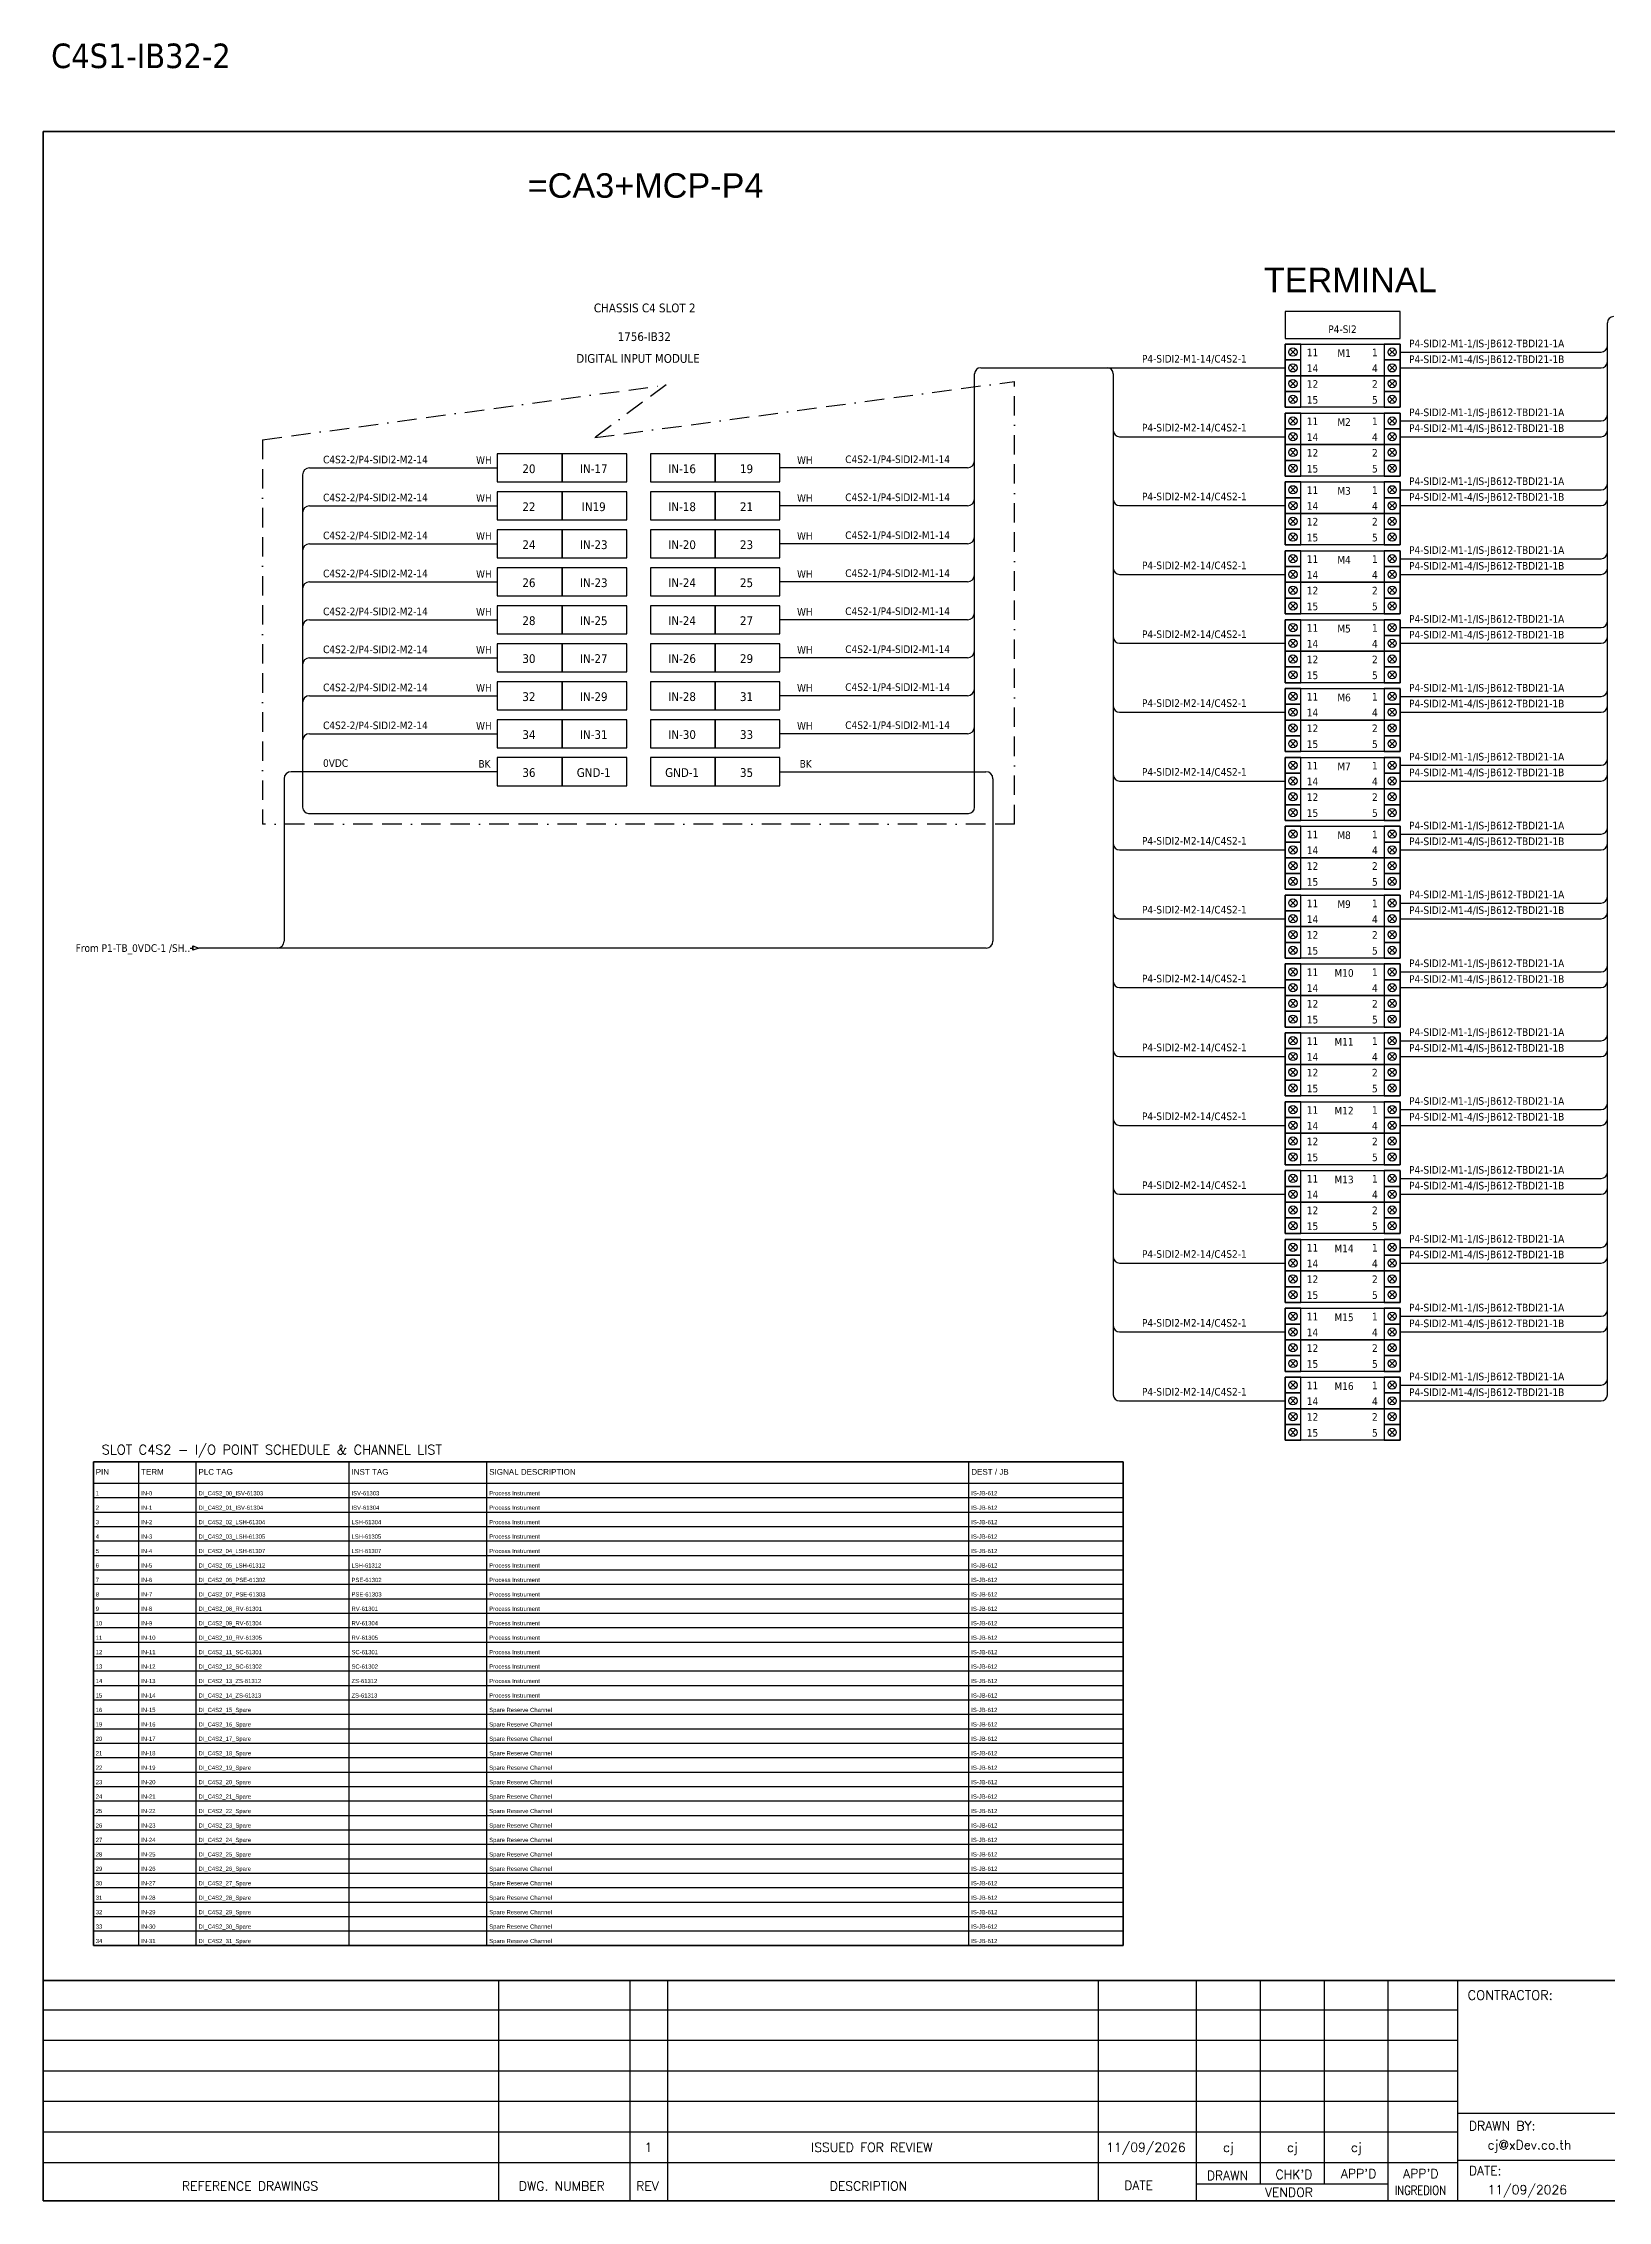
# Model space of a CAD drawing. Header units: millimetres. Extents: x 0 to 3893, y 0 to 2820.
# Drawn here: x 0 to 2045, y 0 to 2820 of the extents above; entities that cross this region are included whole.
import ezdxf
from ezdxf.enums import TextEntityAlignment as Align

# ---------------------------------------------------------------- set-up
doc = ezdxf.new("R2010")
doc.units = ezdxf.units.MM
doc.linetypes.add('BORDERX2', pattern=[88.9, 25.4, -12.7, 25.4, -12.7, 0, -12.7])
for name, color, linetype in [('GT_1', 9, 'Continuous'), ('HELPPOINT', 7, 'Continuous'), ('MEMBER', 7, 'Continuous'), ('VECTORS', 7, 'Continuous'), ('x01001-FrameArea', 2, 'BORDERX2')]:
    doc.layers.add(name, color=color, linetype=linetype)
for name, color, linetype, lineweight in [('IE-EQUIP', 253, 'Continuous', 25), ('IE-WIRE', 7, 'Continuous', 25), ('power', 7, 'Continuous', 25)]:
    doc.layers.add(name, color=color, linetype=linetype, lineweight=lineweight)
doc.styles.add('ROMANS', font='romans.shx', dxfattribs={"width": 0.85, "height": 25})
doc.styles.get("Standard").update_dxf_attribs({"font": 'arial.ttf'})
doc.styles.add('Tahoma', font='')
doc.styles.get('Tahoma').set_extended_font_data('Tahoma')

# ---------------------------------------------------------------- blocks, each defined once
blk = doc.blocks.new('IS_HiC2821-12')
at = {"color": 1, "ltscale": 25.4}
for p, q in [((14.1, -6.5), (6.5, -14.1)), ((6.5, -6.5), (14.1, -14.1)), ((14.1, -27.1), (6.5, -34.8)), ((6.5, -27.1), (14.1, -34.8)), ((136.2, -6.5), (143.9, -14.1)), ((143.9, -6.5), (136.2, -14.1)), ((136.2, -27.1), (143.9, -34.8)), ((143.9, -27.1), (136.2, -34.8)), ((14.1, -47.7), (6.5, -55.4)), ((6.5, -47.7), (14.1, -55.4)), ((136.2, -47.7), (143.9, -55.4)), ((143.9, -47.7), (136.2, -55.4)), ((14.1, -68.3), (6.5, -76)), ((6.5, -68.3), (14.1, -76)), ((136.2, -68.3), (143.9, -76)), ((143.9, -68.3), (136.2, -76))]:
    blk.add_line(p, q, dxfattribs=at)
for points in [[(0, -20.6), (20.6, -20.6), (20.6, 0), (0, 0)], [(129.7, -20.6), (150.3, -20.6), (150.3, 0), (129.7, 0)], [(0, -41.2), (20.6, -41.2), (20.6, -20.6), (0, -20.6)], [(129.7, -41.2), (150.3, -41.2), (150.3, -20.6), (129.7, -20.6)], [(0, -61.8), (20.6, -61.8), (20.6, -41.2), (0, -41.2)], [(129.7, -61.8), (150.3, -61.8), (150.3, -41.2), (129.7, -41.2)], [(0, -82.4), (20.6, -82.4), (20.6, -61.8), (0, -61.8)], [(129.7, -82.4), (150.3, -82.4), (150.3, -61.8), (129.7, -61.8)]]:
    blk.add_lwpolyline(points, close=True, dxfattribs=at)
for points in [[(0, 0), (150.3, 0), (150.3, -41.2), (0, -41.2)], [(0, -41.2), (150.3, -41.2), (150.3, -82.4), (0, -82.4)]]:
    blk.add_lwpolyline(points, close=True)
for centre in [(10.3, -10.3), (10.3, -30.9), (140, -10.3), (140, -30.9), (10.3, -51.5), (140, -51.5), (10.3, -72.1), (140, -72.1)]:
    blk.add_circle(centre, 5.42, dxfattribs=at)
at = {"layer": 'power', "color": 7, "style": 'Tahoma'}
for s, p in [('11', (35.9, -10.8)), ('14', (35.9, -31.4)), ('4', (117.4, -31.4)), ('1', (117.4, -10.8)), ('12', (35.9, -52)), ('2', (117.4, -52)), ('15', (35.9, -72.7)), ('5', (117.4, -72.7))]:
    blk.add_text(s, height=9.97, dxfattribs=at).set_placement(p, align=Align.MIDDLE_CENTER)
blk = doc.blocks.new('xTerminal_fr_to0')
at = {"layer": 'VECTORS', "color": 1, "true_color": 0xff0000}
for p, q in [((-11.3, 0), (-7.8, 0)), ((-7.8, 2.8), (0, 0)), ((-7.8, -2.8), (-7.8, 2.8)), ((-7.8, 2.8), (0, 0)), ((-7.8, 2.8), (-7.8, -2.8)), ((0, 0), (-7.8, -2.8)), ((0, 0), (-7.8, -2.8))]:
    blk.add_line(p, q, dxfattribs=at)

msp = doc.modelspace()

# ---------------------------------------------------------------- linework, layer by layer
at = {"color": 7}
for p, q in [((125, 333.8), (125, 965.9)), ((200, 333.8), (200, 965.9)), ((400, 333.8), (400, 965.9)), ((580, 333.8), (580, 965.9)), ((1210, 333.8), (1210, 965.9)), ((65.7, 937.9), (1411.5, 937.9))]:
    msp.add_line(p, q, dxfattribs=at)
at = {"color": 8}
for p, q in [((65.7, 919), (1411.5, 919)), ((65.7, 900.1), (1411.5, 900.1)), ((65.7, 881.2), (1411.5, 881.2)), ((65.7, 862.4), (1411.5, 862.4)), ((65.7, 843.5), (1411.5, 843.5)), ((65.7, 824.6), (1411.5, 824.6)), ((65.7, 805.7), (1411.5, 805.7)), ((65.7, 786.8), (1411.5, 786.8)), ((65.7, 768), (1411.5, 768)), ((65.7, 749.1), (1411.5, 749.1)), ((65.7, 730.2), (1411.5, 730.2)), ((65.7, 711.3), (1411.5, 711.3)), ((65.7, 692.5), (1411.5, 692.5)), ((65.7, 673.6), (1411.5, 673.6)), ((65.7, 654.7), (1411.5, 654.7)), ((65.7, 635.8), (1411.5, 635.8)), ((65.7, 616.9), (1411.5, 616.9)), ((65.7, 598.1), (1411.5, 598.1)), ((65.7, 579.2), (1411.5, 579.2)), ((65.7, 560.3), (1411.5, 560.3)), ((65.7, 541.4), (1411.5, 541.4)), ((65.7, 522.6), (1411.5, 522.6)), ((65.7, 503.7), (1411.5, 503.7)), ((65.7, 484.8), (1411.5, 484.8)), ((65.7, 465.9), (1411.5, 465.9)), ((65.7, 447), (1411.5, 447)), ((65.7, 428.2), (1411.5, 428.2)), ((65.7, 409.3), (1411.5, 409.3)), ((65.7, 390.4), (1411.5, 390.4)), ((65.7, 371.5), (1411.5, 371.5)), ((65.7, 352.7), (1411.5, 352.7))]:
    msp.add_line(p, q, dxfattribs=at)
at = {"color": 4, "ltscale": 25.4}
msp.add_lwpolyline([(1623.1, 2434), (1773.4, 2434), (1773.4, 2469.2), (1623.1, 2469.2)], close=True, dxfattribs=at)
msp.add_lwpolyline([(65.6, 965.8), (1411.5, 965.8), (1411.5, 333.7), (65.6, 333.7)], close=True)
at = {"color": 7}
msp.add_lwpolyline([(65.7, 333.8), (1411.5, 333.8), (1411.5, 965.9), (65.7, 965.9), (65.7, 333.8)], dxfattribs=at)
at = {"layer": 'GT_1', "color": 4}
for p, q in [((595.4, 0), (595.4, 288.1)), ((767.3, 0), (767.3, 288.1)), ((816.4, 0), (816.4, 288.1)), ((1379.1, 0), (1379.1, 288.1)), ((1507.4, 0), (1507.4, 288.1)), ((1591, 21.8), (1591, 288.1)), ((1674.5, 21.8), (1674.5, 288.2)), ((1757.8, 0), (1757.8, 288.1)), ((1848.8, 0), (1848.8, 288.1)), ((1848.8, 249.3), (0, 249.3)), ((1848.8, 209.5), (0, 209.5)), ((1848.8, 169.6), (0, 169.6)), ((1848.8, 129.6), (0, 129.6)), ((2635.8, 114.3), (1848.8, 114.3)), ((1848.8, 89.7), (0, 89.7)), ((1848.7, 49.8), (0, 49.8)), ((2635.8, 52.8), (1848.8, 52.8)), ((1757.8, 21.8), (1507.4, 21.8))]:
    msp.add_line(p, q, dxfattribs=at)
at = {"layer": 'HELPPOINT', "color": 4, "lineweight": 35}
for p, q in [((0, 0), (0, 2704.2)), ((0, 2704.2), (3893.3, 2704.2)), ((0, 0), (0, 2704.2)), ((0, 2704.2), (3893.3, 2704.2)), ((3893.3, 0), (0, 0)), ((3893.3, 0), (0, 0))]:
    msp.add_line(p, q, dxfattribs=at)
at = {"layer": 'IE-EQUIP', "linetype": 'Continuous', "ltscale": 25.4}
for points in [[(593.4, 2246.4), (678.1, 2246.4), (678.1, 2283.1), (593.4, 2283.1)], [(678.1, 2246.4), (762.7, 2246.4), (762.7, 2283.1), (678.1, 2283.1)], [(793.6, 2246.4), (878.2, 2246.4), (878.2, 2283.1), (793.6, 2283.1)], [(878.2, 2246.4), (962.8, 2246.4), (962.8, 2283.1), (878.2, 2283.1)], [(593.4, 2196.8), (678.1, 2196.8), (678.1, 2233.5), (593.4, 2233.5)], [(678.1, 2196.8), (762.7, 2196.8), (762.7, 2233.5), (678.1, 2233.5)], [(793.6, 2196.8), (878.2, 2196.8), (878.2, 2233.5), (793.6, 2233.5)], [(878.2, 2196.8), (962.8, 2196.8), (962.8, 2233.5), (878.2, 2233.5)], [(593.4, 2147.2), (678.1, 2147.2), (678.1, 2183.9), (593.4, 2183.9)], [(678.1, 2147.2), (762.7, 2147.2), (762.7, 2183.9), (678.1, 2183.9)], [(793.6, 2147.2), (878.2, 2147.2), (878.2, 2183.9), (793.6, 2183.9)], [(878.2, 2147.2), (962.8, 2147.2), (962.8, 2183.9), (878.2, 2183.9)], [(593.4, 2097.5), (678.1, 2097.5), (678.1, 2134.2), (593.4, 2134.2)], [(678.1, 2097.5), (762.7, 2097.5), (762.7, 2134.2), (678.1, 2134.2)], [(793.6, 2097.5), (878.2, 2097.5), (878.2, 2134.2), (793.6, 2134.2)], [(878.2, 2097.5), (962.8, 2097.5), (962.8, 2134.2), (878.2, 2134.2)], [(593.4, 2047.9), (678.1, 2047.9), (678.1, 2084.6), (593.4, 2084.6)], [(678.1, 2047.9), (762.7, 2047.9), (762.7, 2084.6), (678.1, 2084.6)], [(793.6, 2047.9), (878.2, 2047.9), (878.2, 2084.6), (793.6, 2084.6)], [(878.2, 2047.9), (962.8, 2047.9), (962.8, 2084.6), (878.2, 2084.6)], [(593.4, 1998.3), (678.1, 1998.3), (678.1, 2035), (593.4, 2035)], [(678.1, 1998.3), (762.7, 1998.3), (762.7, 2035), (678.1, 2035)], [(793.6, 1998.3), (878.2, 1998.3), (878.2, 2035), (793.6, 2035)], [(878.2, 1998.3), (962.8, 1998.3), (962.8, 2035), (878.2, 2035)], [(593.4, 1948.6), (678.1, 1948.6), (678.1, 1985.3), (593.4, 1985.3)], [(678.1, 1948.6), (762.7, 1948.6), (762.7, 1985.3), (678.1, 1985.3)], [(793.6, 1948.6), (878.2, 1948.6), (878.2, 1985.3), (793.6, 1985.3)], [(878.2, 1948.6), (962.8, 1948.6), (962.8, 1985.3), (878.2, 1985.3)], [(593.4, 1899), (678.1, 1899), (678.1, 1935.7), (593.4, 1935.7)], [(678.1, 1899), (762.7, 1899), (762.7, 1935.7), (678.1, 1935.7)], [(793.6, 1899), (878.2, 1899), (878.2, 1935.7), (793.6, 1935.7)], [(878.2, 1899), (962.8, 1899), (962.8, 1935.7), (878.2, 1935.7)], [(593.4, 1849.4), (678.1, 1849.4), (678.1, 1886.1), (593.4, 1886.1)], [(678.1, 1849.4), (762.7, 1849.4), (762.7, 1886.1), (678.1, 1886.1)], [(793.6, 1849.4), (878.2, 1849.4), (878.2, 1886.1), (793.6, 1886.1)], [(878.2, 1849.4), (962.8, 1849.4), (962.8, 1886.1), (878.2, 1886.1)]]:
    msp.add_lwpolyline(points, close=True, dxfattribs=at)
at = {"layer": 'IE-WIRE', "color": 4, "ltscale": 25.4}
for p, q in [((2044.4, 1053.5), (2044.4, 2454.5)), ((1217.3, 1821.2), (1217.3, 2387.5)), ((1398.6, 2387.5), (1398.6, 1053.5)), ((348.1, 2264.8), (593.4, 2264.8)), ((1208.1, 2264.8), (962.8, 2264.8)), ((339, 2255.6), (339, 1821.2)), ((348.1, 2215.1), (593.4, 2215.1)), ((1208.1, 2215.1), (962.8, 2215.1)), ((348.1, 2165.5), (593.4, 2165.5)), ((1208.1, 2165.5), (962.8, 2165.5)), ((348.1, 2115.9), (593.4, 2115.9)), ((1208.1, 2115.9), (962.8, 2115.9)), ((348.1, 2066.2), (593.4, 2066.2)), ((1208.1, 2066.2), (962.8, 2066.2)), ((348.1, 2016.6), (593.4, 2016.6)), ((1208.1, 2016.6), (962.8, 2016.6)), ((348.1, 1967), (593.4, 1967)), ((1208.1, 1967), (962.8, 1967)), ((348.1, 1917.3), (593.4, 1917.3)), ((1208.1, 1917.3), (962.8, 1917.3))]:
    msp.add_line(p, q, dxfattribs=at)
at = {"layer": 'IE-WIRE', "color": 4}
for p, q in [((1773.4, 2416.1), (2036.4, 2416.1)), ((1225.3, 2395.5), (1623.1, 2395.5)), ((1773.4, 2395.5), (2036.4, 2395.5)), ((1773.4, 2326.1), (2036.4, 2326.1)), ((1406.6, 2305.5), (1623.1, 2305.5)), ((1773.4, 2305.5), (2036.4, 2305.5)), ((1773.4, 2236.1), (2036.4, 2236.1)), ((1406.6, 2215.5), (1623.1, 2215.5)), ((1773.4, 2215.5), (2036.4, 2215.5)), ((1773.4, 2146.1), (2036.4, 2146.1)), ((1406.6, 2125.5), (1623.1, 2125.5)), ((1773.4, 2125.5), (2036.4, 2125.5)), ((1406.6, 2035.5), (1623.1, 2035.5)), ((1773.4, 2056.1), (2036.4, 2056.1)), ((1773.4, 2035.5), (2036.4, 2035.5)), ((1773.4, 1966.1), (2036.4, 1966.1)), ((1406.6, 1945.5), (1623.1, 1945.5)), ((1773.4, 1945.5), (2036.4, 1945.5)), ((1773.4, 1876.1), (2036.4, 1876.1)), ((1406.6, 1855.5), (1623.1, 1855.5)), ((1773.4, 1855.5), (2036.4, 1855.5)), ((347, 1813.2), (1209.3, 1813.2)), ((1773.4, 1786.1), (2036.4, 1786.1)), ((1406.6, 1765.5), (1623.1, 1765.5)), ((1773.4, 1765.5), (2036.4, 1765.5)), ((1773.4, 1696.1), (2036.4, 1696.1)), ((1406.6, 1675.5), (1623.1, 1675.5)), ((1773.4, 1675.5), (2036.4, 1675.5)), ((1406.6, 1585.5), (1623.1, 1585.5)), ((1773.4, 1606.1), (2036.4, 1606.1)), ((1773.4, 1585.5), (2036.4, 1585.5)), ((1406.6, 1495.5), (1623.1, 1495.5)), ((1773.4, 1516.1), (2036.4, 1516.1)), ((1773.4, 1495.5), (2036.4, 1495.5)), ((1773.4, 1426.1), (2036.4, 1426.1)), ((1406.6, 1405.5), (1623.1, 1405.5)), ((1773.4, 1405.5), (2036.4, 1405.5)), ((1773.4, 1336.1), (2036.4, 1336.1)), ((1406.6, 1315.5), (1623.1, 1315.5)), ((1773.4, 1315.5), (2036.4, 1315.5)), ((1773.4, 1246.1), (2036.4, 1246.1)), ((1406.6, 1225.5), (1623.1, 1225.5)), ((1773.4, 1225.5), (2036.4, 1225.5)), ((1406.6, 1135.5), (1623.1, 1135.5)), ((1773.4, 1156.1), (2036.4, 1156.1)), ((1773.4, 1135.5), (2036.4, 1135.5)), ((1406.6, 1045.5), (1623.1, 1045.5)), ((1773.4, 1066.1), (2036.4, 1066.1)), ((1773.4, 1045.5), (2036.4, 1045.5))]:
    msp.add_line(p, q, dxfattribs=at)
at = {"layer": 'IE-WIRE', "color": 7, "ltscale": 25.4}
for p, q in [((593.4, 1867.7), (324, 1867.7)), ((962.8, 1867.7), (1232.2, 1867.7)), ((314.9, 1858.6), (314.9, 1726.2)), ((1241.4, 1858.6), (1241.4, 1712.2)), ((314.9, 1791.8), (314.9, 1646.1)), ((1241.4, 1712.2), (1241.4, 1646.1)), ((1232.4, 1637.2), (203.4, 1637.2))]:
    msp.add_line(p, q, dxfattribs=at)
at = {"layer": 'IE-WIRE', "color": 4}
for centre, start, end in [((2052.4, 2454.5), 90, 180), ((1225.3, 2387.5), 90, 180), ((1406.6, 2313.5), 180, 270), ((1406.6, 2223.5), 180, 270), ((1406.6, 2133.5), 180, 270), ((1406.6, 2043.5), 180, 270), ((1406.6, 1953.5), 180, 270), ((1406.6, 1863.5), 180, 270), ((347, 1821.2), 180, 270), ((1406.6, 1773.5), 180, 270), ((1406.6, 1683.5), 180, 270), ((1406.6, 1593.5), 180, 270), ((1406.6, 1503.5), 180, 270), ((1406.6, 1413.5), 180, 270), ((1406.6, 1323.5), 180, 270), ((1406.6, 1233.5), 180, 270), ((1406.6, 1143.5), 180, 270), ((1406.6, 1053.5), 180, 270)]:
    msp.add_arc(centre, 8, start, end, dxfattribs=at)
at = {"layer": 'IE-WIRE', "color": 4, "ltscale": 25.4}
for centre, radius, start, end in [((2036.4, 2424.1), 8, 270, 0), ((2036.4, 2403.5), 8, 270, 0), ((1390.6, 2387.5), 8, 0, 90), ((2036.4, 2334.1), 8, 270, 0), ((2036.4, 2313.5), 8, 270, 0), ((348.1, 2255.6), 9.17, 90, 180), ((1208.1, 2274), 9.17, 270, 0), ((2036.4, 2244.1), 8, 270, 0), ((348.1, 2206), 9.17, 90, 180), ((1208.1, 2224.3), 9.17, 270, 0), ((2036.4, 2223.5), 8, 270, 0), ((1208.1, 2174.7), 9.17, 270, 0), ((348.1, 2156.3), 9.17, 90, 180), ((2036.4, 2154.1), 8, 270, 0), ((348.1, 2106.7), 9.17, 90, 180), ((1208.1, 2125.1), 9.17, 270, 0), ((2036.4, 2133.5), 8, 270, 0), ((348.1, 2057.1), 9.17, 90, 180), ((1208.1, 2075.4), 9.17, 270, 0), ((2036.4, 2064.1), 8, 270, 0), ((2036.4, 2043.5), 8, 270, 0), ((348.1, 2007.4), 9.17, 90, 180), ((1208.1, 2025.8), 9.17, 270, 0), ((1208.1, 1976.2), 9.17, 270, 0), ((2036.4, 1974.1), 8, 270, 0), ((348.1, 1957.8), 9.17, 90, 180), ((2036.4, 1953.5), 8, 270, 0), ((1208.1, 1926.5), 9.17, 270, 0), ((348.1, 1908.2), 9.17, 90, 180), ((2036.4, 1884.1), 8, 270, 0), ((2036.4, 1863.5), 8, 270, 0), ((1209.3, 1821.2), 8, 270, 0), ((2036.4, 1794.1), 8, 270, 0), ((2036.4, 1773.5), 8, 270, 0), ((2036.4, 1704.1), 8, 270, 0), ((2036.4, 1683.5), 8, 270, 0), ((2036.4, 1614.1), 8, 270, 0), ((2036.4, 1593.5), 8, 270, 0), ((2036.4, 1524.1), 8, 270, 0), ((2036.4, 1503.5), 8, 270, 0), ((2036.4, 1434.1), 8, 270, 0), ((2036.4, 1413.5), 8, 270, 0), ((2036.4, 1344.1), 8, 270, 0), ((2036.4, 1323.5), 8, 270, 0), ((2036.4, 1254.1), 8, 270, 0), ((2036.4, 1233.5), 8, 270, 0), ((2036.4, 1164.1), 8, 270, 0), ((2036.4, 1143.5), 8, 270, 0), ((2036.4, 1074.1), 8, 270, 0), ((2036.4, 1053.5), 8, 270, 0)]:
    msp.add_arc(centre, radius, start, end, dxfattribs=at)
at = {"layer": 'IE-WIRE', "color": 7, "ltscale": 25.4}
for centre, radius, start, end in [((324, 1858.6), 9.14, 90, 180), ((1232.2, 1858.6), 9.14, 0, 90), ((305.9, 1646.1), 8.96, 270, 0), ((1232.4, 1646.1), 8.96, 270, 0), ((1232.4, 1646.1), 8.96, 270, 0)]:
    msp.add_arc(centre, radius, start, end, dxfattribs=at)
at = {"layer": 'MEMBER', "color": 4, "lineweight": 35}
msp.add_line((0, 288.1), (3893.3, 288.1), dxfattribs=at)
msp.add_line((0, 288.1), (3893.3, 288.1), dxfattribs=at)
at = {"layer": 'x01001-FrameArea'}
for p, q in [((286.6, 2301.4), (814.1, 2373.1)), ((721, 2304.3), (1269.6, 2377.8)), ((814.1, 2373.1), (721, 2304.3)), ((1269.6, 1799.2), (1269.6, 2377.8)), ((286.6, 2301.4), (286.6, 1799.2)), ((1269.6, 1799.2), (286.6, 1799.2))]:
    msp.add_line(p, q, dxfattribs=at)

# ---------------------------------------------------------------- block references
for name, p in [('IS_HiC2821-12', (1623.1, 2426.4)), ('IS_HiC2821-12', (1623.1, 2336.4)), ('IS_HiC2821-12', (1623.1, 2246.4)), ('IS_HiC2821-12', (1623.1, 2156.4)), ('IS_HiC2821-12', (1623.1, 2066.4)), ('IS_HiC2821-12', (1623.1, 1976.4)), ('IS_HiC2821-12', (1623.1, 1886.4)), ('IS_HiC2821-12', (1623.1, 1796.4)), ('IS_HiC2821-12', (1623.1, 1706.4)), ('xTerminal_fr_to0', (203.4, 1637.2)), ('IS_HiC2821-12', (1623.1, 1616.4)), ('IS_HiC2821-12', (1623.1, 1526.4)), ('IS_HiC2821-12', (1623.1, 1436.4)), ('IS_HiC2821-12', (1623.1, 1346.4)), ('IS_HiC2821-12', (1623.1, 1256.4)), ('IS_HiC2821-12', (1623.1, 1166.4)), ('IS_HiC2821-12', (1623.1, 1076.4))]:
    msp.add_blockref(name, p)

# ---------------------------------------------------------------- texts
at = {"color": 2, "style": 'Tahoma'}
msp.add_text('C4S1-IB32-2', height=32, dxfattribs=at).set_placement((10.4, 2787.3))
at = {"color": 2}
for s, p in [('=CA3+MCP-P4', (633.3, 2617.8)), ('TERMINAL', (1595.4, 2494.4))]:
    msp.add_text(s, height=32, dxfattribs=at).set_placement(p)
at = {"color": 2, "style": 'Tahoma'}
for s, height, p in [('CHASSIS C4 SLOT 2', 11.441, (786.2, 2473.8)), ('1756-IB32', 11.44, (785.6, 2436.3)), ('DIGITAL INPUT MODULE', 11.441, (777.4, 2407.8)), ('20', 11.44, (634.9, 2263.6)), ('IN-17', 11.44, (719.6, 2263.6)), ('IN-16', 11.44, (835.1, 2263.6)), ('19', 11.44, (919.3, 2263.6)), ('22', 11.44, (634.9, 2214)), ('IN19', 11.44, (719.6, 2214)), ('IN-18', 11.44, (835.1, 2214)), ('21', 11.44, (919.3, 2214)), ('24', 11.44, (634.9, 2164.4)), ('IN-23', 11.44, (719.6, 2164.4)), ('IN-20', 11.44, (835.1, 2164.4)), ('23', 11.44, (919.3, 2164.4)), ('26', 11.44, (634.9, 2114.7)), ('IN-23', 11.44, (719.6, 2114.7)), ('IN-24', 11.44, (835.1, 2114.7)), ('25', 11.44, (919.3, 2114.7)), ('28', 11.44, (634.9, 2065.1)), ('IN-25', 11.44, (719.6, 2065.1)), ('IN-24', 11.44, (835.1, 2065.1)), ('27', 11.44, (919.3, 2065.1)), ('30', 11.44, (634.9, 2015.5)), ('IN-27', 11.44, (719.6, 2015.5)), ('IN-26', 11.44, (835.1, 2015.5)), ('29', 11.44, (919.3, 2015.5)), ('32', 11.44, (634.9, 1965.8)), ('IN-29', 11.44, (719.6, 1965.8)), ('IN-28', 11.44, (835.1, 1965.8)), ('31', 11.44, (919.3, 1965.8)), ('34', 11.44, (634.9, 1916.2)), ('IN-31', 11.44, (719.6, 1916.2)), ('IN-30', 11.44, (835.1, 1916.2)), ('33', 11.44, (919.3, 1916.2)), ('36', 11.44, (634.9, 1866.6)), ('GND-1', 11.44, (719.6, 1866.6)), ('GND-1', 11.44, (835.1, 1866.6)), ('35', 11.44, (919.3, 1866.6))]:
    msp.add_text(s, height=height, dxfattribs=at).set_placement(p, align=Align.MIDDLE_CENTER)
at = {"color": 4, "style": 'Tahoma'}
msp.add_text('P4-SI2', height=9.95, dxfattribs=at).set_placement((1698.2, 2446), align=Align.MIDDLE_CENTER)
for s, height, p in [('P4-SIDI2-M1-1/IS-JB612-TBDI21-1A', 9.949, (1785.2, 2422.4)), ('P4-SIDI2-M1-14/C4S2-1', 9.949, (1436.1, 2402.4)), ('P4-SIDI2-M1-4/IS-JB612-TBDI21-1B', 9.949, (1785.2, 2401.8)), ('P4-SIDI2-M1-1/IS-JB612-TBDI21-1A', 9.949, (1785.2, 2332.4)), ('P4-SIDI2-M2-14/C4S2-1', 9.949, (1436.1, 2312.4)), ('P4-SIDI2-M1-4/IS-JB612-TBDI21-1B', 9.949, (1785.2, 2311.8)), ('C4S2-2/P4-SIDI2-M2-14', 9.949, (365.8, 2270.7)), ('WH', 9.95, (565.8, 2270)), ('WH', 9.95, (985.3, 2270)), ('C4S2-1/P4-SIDI2-M1-14', 9.949, (1048.3, 2271.1)), ('C4S2-2/P4-SIDI2-M2-14', 9.949, (365.8, 2221.1)), ('WH', 9.95, (565.8, 2220.4)), ('WH', 9.95, (985.3, 2220.4)), ('C4S2-1/P4-SIDI2-M1-14', 9.949, (1048.3, 2221.4)), ('P4-SIDI2-M2-14/C4S2-1', 9.949, (1436.1, 2222.4)), ('P4-SIDI2-M1-1/IS-JB612-TBDI21-1A', 9.949, (1785.2, 2242.4)), ('P4-SIDI2-M1-4/IS-JB612-TBDI21-1B', 9.949, (1785.2, 2221.8)), ('C4S2-2/P4-SIDI2-M2-14', 9.949, (365.8, 2171.5)), ('WH', 9.95, (565.8, 2170.8)), ('WH', 9.95, (985.3, 2170.8)), ('C4S2-1/P4-SIDI2-M1-14', 9.949, (1048.3, 2171.8)), ('P4-SIDI2-M1-1/IS-JB612-TBDI21-1A', 9.949, (1785.2, 2152.4)), ('C4S2-2/P4-SIDI2-M2-14', 9.949, (365.8, 2121.8)), ('WH', 9.95, (565.8, 2121.1)), ('WH', 9.95, (985.3, 2121.1)), ('C4S2-1/P4-SIDI2-M1-14', 9.949, (1048.3, 2122.2)), ('P4-SIDI2-M2-14/C4S2-1', 9.949, (1436.1, 2132.4)), ('P4-SIDI2-M1-4/IS-JB612-TBDI21-1B', 9.949, (1785.2, 2131.8)), ('C4S2-2/P4-SIDI2-M2-14', 9.949, (365.8, 2072.2)), ('WH', 9.95, (565.8, 2071.5)), ('WH', 9.95, (985.3, 2071.5)), ('C4S2-1/P4-SIDI2-M1-14', 9.949, (1048.3, 2072.5)), ('P4-SIDI2-M1-1/IS-JB612-TBDI21-1A', 9.949, (1785.2, 2062.4)), ('C4S2-2/P4-SIDI2-M2-14', 9.949, (365.8, 2022.6)), ('WH', 9.95, (565.8, 2021.9)), ('WH', 9.95, (985.3, 2021.9)), ('C4S2-1/P4-SIDI2-M1-14', 9.949, (1048.3, 2022.9)), ('P4-SIDI2-M2-14/C4S2-1', 9.949, (1436.1, 2042.4)), ('P4-SIDI2-M1-4/IS-JB612-TBDI21-1B', 9.949, (1785.2, 2041.8)), ('C4S2-2/P4-SIDI2-M2-14', 9.949, (365.8, 1972.9)), ('WH', 9.95, (565.8, 1972.2)), ('WH', 9.95, (985.3, 1972.2)), ('C4S2-1/P4-SIDI2-M1-14', 9.949, (1048.3, 1973.3)), ('P4-SIDI2-M1-1/IS-JB612-TBDI21-1A', 9.949, (1785.2, 1972.4)), ('P4-SIDI2-M2-14/C4S2-1', 9.949, (1436.1, 1952.4)), ('P4-SIDI2-M1-4/IS-JB612-TBDI21-1B', 9.949, (1785.2, 1951.8)), ('C4S2-2/P4-SIDI2-M2-14', 9.949, (365.8, 1923.3)), ('WH', 9.95, (565.8, 1922.6)), ('WH', 9.95, (985.3, 1922.6)), ('C4S2-1/P4-SIDI2-M1-14', 9.949, (1048.3, 1923.6)), ('P4-SIDI2-M1-1/IS-JB612-TBDI21-1A', 9.949, (1785.2, 1882.4)), ('P4-SIDI2-M2-14/C4S2-1', 9.949, (1436.1, 1862.4)), ('P4-SIDI2-M1-4/IS-JB612-TBDI21-1B', 9.949, (1785.2, 1861.8)), ('P4-SIDI2-M2-14/C4S2-1', 9.949, (1436.1, 1772.4)), ('P4-SIDI2-M1-1/IS-JB612-TBDI21-1A', 9.949, (1785.2, 1792.4)), ('P4-SIDI2-M1-4/IS-JB612-TBDI21-1B', 9.949, (1785.2, 1771.8)), ('P4-SIDI2-M2-14/C4S2-1', 9.949, (1436.1, 1682.4)), ('P4-SIDI2-M1-1/IS-JB612-TBDI21-1A', 9.949, (1785.2, 1702.4)), ('P4-SIDI2-M1-4/IS-JB612-TBDI21-1B', 9.949, (1785.2, 1681.8)), ('P4-SIDI2-M1-1/IS-JB612-TBDI21-1A', 9.949, (1785.2, 1612.4)), ('P4-SIDI2-M2-14/C4S2-1', 9.949, (1436.1, 1592.4)), ('P4-SIDI2-M1-4/IS-JB612-TBDI21-1B', 9.949, (1785.2, 1591.8)), ('P4-SIDI2-M1-1/IS-JB612-TBDI21-1A', 9.949, (1785.2, 1522.4)), ('P4-SIDI2-M2-14/C4S2-1', 9.949, (1436.1, 1502.4)), ('P4-SIDI2-M1-4/IS-JB612-TBDI21-1B', 9.949, (1785.2, 1501.8)), ('P4-SIDI2-M1-1/IS-JB612-TBDI21-1A', 9.949, (1785.2, 1432.4)), ('P4-SIDI2-M2-14/C4S2-1', 9.949, (1436.1, 1412.4)), ('P4-SIDI2-M1-4/IS-JB612-TBDI21-1B', 9.949, (1785.2, 1411.8)), ('P4-SIDI2-M2-14/C4S2-1', 9.949, (1436.1, 1322.4)), ('P4-SIDI2-M1-1/IS-JB612-TBDI21-1A', 9.949, (1785.2, 1342.4)), ('P4-SIDI2-M1-4/IS-JB612-TBDI21-1B', 9.949, (1785.2, 1321.8)), ('P4-SIDI2-M2-14/C4S2-1', 9.949, (1436.1, 1232.4)), ('P4-SIDI2-M1-1/IS-JB612-TBDI21-1A', 9.949, (1785.2, 1252.4)), ('P4-SIDI2-M1-4/IS-JB612-TBDI21-1B', 9.949, (1785.2, 1231.8)), ('P4-SIDI2-M1-1/IS-JB612-TBDI21-1A', 9.949, (1785.2, 1162.4)), ('P4-SIDI2-M2-14/C4S2-1', 9.949, (1436.1, 1142.4)), ('P4-SIDI2-M1-4/IS-JB612-TBDI21-1B', 9.949, (1785.2, 1141.8)), ('P4-SIDI2-M1-1/IS-JB612-TBDI21-1A', 9.949, (1785.2, 1072.4)), ('P4-SIDI2-M2-14/C4S2-1', 9.949, (1436.1, 1052.4)), ('P4-SIDI2-M1-4/IS-JB612-TBDI21-1B', 9.949, (1785.2, 1051.8))]:
    msp.add_text(s, height=height, dxfattribs=at).set_placement(p)
at = {"color": 7, "style": 'Tahoma'}
for s, p in [('0VDC', (365.8, 1874)), ('BK', (568.9, 1873)), ('BK', (988.7, 1873))]:
    msp.add_text(s, height=9.95, dxfattribs=at).set_placement(p)
msp.add_text('From P1-TB_0VDC-1 /SH..', height=9.949, dxfattribs=at).set_placement((192.1, 1637.2), align=Align.MIDDLE_RIGHT)
at = {"color": 3}
for s, p in [('PIN', (68.7, 948.9)), ('TERM', (128, 948.9)), ('PLC TAG', (203, 948.9)), ('INST TAG', (403, 948.9)), ('SIGNAL DESCRIPTION', (583, 948.9)), ('DEST / JB', (1213, 948.9))]:
    msp.add_text(s, height=7.5, dxfattribs=at).set_placement(p)
at = {"color": 7}
for s, p in [('2', (68.7, 903.1)), ('1', (68.7, 922)), ('IN-0', (128, 922)), ('IN-1', (128, 903.1)), ('DI_C4S2_00_ISV-61303', (203, 922)), ('DI_C4S2_01_ISV-61304', (203, 903.1)), ('ISV-61303', (403, 922)), ('ISV-61304', (403, 903.1)), ('Process Instrument', (583, 922)), ('Process Instrument', (583, 903.1)), ('IS-JB-612', (1213, 922)), ('IS-JB-612', (1213, 903.1)), ('3', (68.7, 884.2)), ('IN-2', (128, 884.2)), ('DI_C4S2_02_LSH-61304', (203, 884.2)), ('LSH-61304', (403, 884.2)), ('Process Instrument', (583, 884.2)), ('IS-JB-612', (1213, 884.2)), ('4', (68.7, 865.4)), ('5', (68.7, 846.5)), ('IN-3', (128, 865.4)), ('IN-4', (128, 846.5)), ('DI_C4S2_03_LSH-61305', (203, 865.4)), ('DI_C4S2_04_LSH-61307', (203, 846.5)), ('LSH-61305', (403, 865.4)), ('LSH-61307', (403, 846.5)), ('Process Instrument', (583, 865.4)), ('Process Instrument', (583, 846.5)), ('IS-JB-612', (1213, 865.4)), ('IS-JB-612', (1213, 846.5)), ('6', (68.7, 827.6)), ('IN-5', (128, 827.6)), ('DI_C4S2_05_LSH-61312', (203, 827.6)), ('LSH-61312', (403, 827.6)), ('Process Instrument', (583, 827.6)), ('IS-JB-612', (1213, 827.6)), ('8', (68.7, 789.8)), ('7', (68.7, 808.7)), ('IN-6', (128, 808.7)), ('IN-7', (128, 789.8)), ('DI_C4S2_06_PSE-61302', (203, 808.7)), ('DI_C4S2_07_PSE-61303', (203, 789.8)), ('PSE-61302', (403, 808.7)), ('PSE-61303', (403, 789.8)), ('Process Instrument', (583, 808.7)), ('Process Instrument', (583, 789.8)), ('IS-JB-612', (1213, 808.7)), ('IS-JB-612', (1213, 789.8)), ('9', (68.7, 771)), ('IN-8', (128, 771)), ('DI_C4S2_08_RV-61301', (203, 771)), ('RV-61301', (403, 771)), ('Process Instrument', (583, 771)), ('IS-JB-612', (1213, 771)), ('10', (68.7, 752.1)), ('11', (68.7, 733.2)), ('IN-9', (128, 752.1)), ('IN-10', (128, 733.2)), ('DI_C4S2_09_RV-61304', (203, 752.1)), ('DI_C4S2_10_RV-61305', (203, 733.2)), ('RV-61304', (403, 752.1)), ('RV-61305', (403, 733.2)), ('Process Instrument', (583, 752.1)), ('Process Instrument', (583, 733.2)), ('IS-JB-612', (1213, 752.1)), ('IS-JB-612', (1213, 733.2)), ('12', (68.7, 714.3)), ('IN-11', (128, 714.3)), ('DI_C4S2_11_SC-61301', (203, 714.3)), ('SC-61301', (403, 714.3)), ('Process Instrument', (583, 714.3)), ('IS-JB-612', (1213, 714.3)), ('13', (68.7, 695.5)), ('14', (68.7, 676.6)), ('IN-12', (128, 695.5)), ('IN-13', (128, 676.6)), ('DI_C4S2_12_SC-61302', (203, 695.5)), ('DI_C4S2_13_ZS-61312', (203, 676.6)), ('ZS-61312', (403, 676.6)), ('SC-61302', (403, 695.5)), ('Process Instrument', (583, 695.5)), ('Process Instrument', (583, 676.6)), ('IS-JB-612', (1213, 695.5)), ('IS-JB-612', (1213, 676.6)), ('15', (68.7, 657.7)), ('IN-14', (128, 657.7)), ('DI_C4S2_14_ZS-61313', (203, 657.7)), ('ZS-61313', (403, 657.7)), ('Process Instrument', (583, 657.7)), ('IS-JB-612', (1213, 657.7)), ('16', (68.7, 638.8)), ('19', (68.7, 619.9)), ('IN-15', (128, 638.8)), ('IN-16', (128, 619.9)), ('DI_C4S2_15_Spare', (203, 638.8)), ('DI_C4S2_16_Spare', (203, 619.9)), ('Spare Reserve Channel', (583, 638.8)), ('Spare Reserve Channel', (583, 619.9)), ('IS-JB-612', (1213, 638.8)), ('IS-JB-612', (1213, 619.9)), ('20', (68.7, 601.1)), ('IN-17', (128, 601.1)), ('DI_C4S2_17_Spare', (203, 601.1)), ('Spare Reserve Channel', (583, 601.1)), ('IS-JB-612', (1213, 601.1)), ('21', (68.7, 582.2)), ('22', (68.7, 563.3)), ('IN-18', (128, 582.2)), ('IN-19', (128, 563.3)), ('DI_C4S2_18_Spare', (203, 582.2)), ('DI_C4S2_19_Spare', (203, 563.3)), ('Spare Reserve Channel', (583, 582.2)), ('Spare Reserve Channel', (583, 563.3)), ('IS-JB-612', (1213, 582.2)), ('IS-JB-612', (1213, 563.3)), ('23', (68.7, 544.4)), ('IN-20', (128, 544.4)), ('DI_C4S2_20_Spare', (203, 544.4)), ('Spare Reserve Channel', (583, 544.4)), ('IS-JB-612', (1213, 544.4)), ('24', (68.7, 525.6)), ('25', (68.7, 506.7)), ('IN-21', (128, 525.6)), ('IN-22', (128, 506.7)), ('DI_C4S2_21_Spare', (203, 525.6)), ('DI_C4S2_22_Spare', (203, 506.7)), ('Spare Reserve Channel', (583, 525.6)), ('Spare Reserve Channel', (583, 506.7)), ('IS-JB-612', (1213, 525.6)), ('IS-JB-612', (1213, 506.7)), ('26', (68.7, 487.8)), ('IN-23', (128, 487.8)), ('DI_C4S2_23_Spare', (203, 487.8)), ('Spare Reserve Channel', (583, 487.8)), ('IS-JB-612', (1213, 487.8)), ('27', (68.7, 468.9)), ('28', (68.7, 450)), ('IN-24', (128, 468.9)), ('IN-25', (128, 450)), ('DI_C4S2_24_Spare', (203, 468.9)), ('DI_C4S2_25_Spare', (203, 450)), ('Spare Reserve Channel', (583, 468.9)), ('Spare Reserve Channel', (583, 450)), ('IS-JB-612', (1213, 468.9)), ('IS-JB-612', (1213, 450)), ('29', (68.7, 431.2)), ('IN-26', (128, 431.2)), ('DI_C4S2_26_Spare', (203, 431.2)), ('Spare Reserve Channel', (583, 431.2)), ('IS-JB-612', (1213, 431.2)), ('30', (68.7, 412.3)), ('31', (68.7, 393.4)), ('IN-27', (128, 412.3)), ('IN-28', (128, 393.4)), ('DI_C4S2_27_Spare', (203, 412.3)), ('DI_C4S2_28_Spare', (203, 393.4)), ('Spare Reserve Channel', (583, 412.3)), ('Spare Reserve Channel', (583, 393.4)), ('IS-JB-612', (1213, 412.3)), ('IS-JB-612', (1213, 393.4)), ('32', (68.7, 374.5)), ('IN-29', (128, 374.5)), ('DI_C4S2_29_Spare', (203, 374.5)), ('Spare Reserve Channel', (583, 374.5)), ('IS-JB-612', (1213, 374.5)), ('33', (68.7, 355.7)), ('34', (68.7, 336.8)), ('IN-30', (128, 355.7)), ('IN-31', (128, 336.8)), ('DI_C4S2_30_Spare', (203, 355.7)), ('DI_C4S2_31_Spare', (203, 336.8)), ('Spare Reserve Channel', (583, 355.7)), ('Spare Reserve Channel', (583, 336.8)), ('IS-JB-612', (1213, 355.7)), ('IS-JB-612', (1213, 336.8))]:
    msp.add_text(s, height=5.5, dxfattribs=at).set_placement(p)
at = {"layer": 'MEMBER', "color": 4, "ltscale": 0.8, "style": 'ROMANS'}
for s, height, p in [('SLOT C4S2 - I/O POINT SCHEDULE & CHANNEL LIST', 12.35, (76.6, 975.5)), ('CONTRACTOR:', 12.35, (1861.8, 262.7)), ('DRAWN BY:', 11.88, (1863.3, 92.1)), ('cj@xDev.co.th', 11.875, (1887.8, 67.2)), ('DRAWN', 11.88, (1520.8, 27.2)), ("CHK'D", 11.88, (1610.6, 28.5)), ("APP'D", 11.88, (1696.1, 29.6)), ("APP'D", 11.88, (1777.4, 29.6)), ('DATE:', 11.88, (1863.3, 33.6)), ('REFERENCE DRAWINGS', 11.875, (181.3, 13.4)), ('DWG. NUMBER', 11.875, (621.6, 13.4)), ('REV', 11.88, (775.1, 13.4)), ('DESCRIPTION', 11.875, (1028, 13.4)), ('DATE', 11.88, (1412.8, 14.2)), ('VENDOR', 11.88, (1596.9, 5.1)), ('11/09/2026', 11.88, (1887.8, 8.5))]:
    msp.add_text(s, height=height, dxfattribs=at).set_placement(p)
for s, height, p in [('1', 11.9, (790.9, 69.9)), ('ISSUED FOR REVIEW', 11.875, (1083, 69.9)), ('11/09/2026', 11.88, (1441.2, 69.9)), ('cj', 11.88, (1549.1, 69.9)), ('cj', 11.88, (1632.6, 69.9)), ('cj', 11.88, (1716.2, 69.9))]:
    msp.add_text(s, height=height, dxfattribs=at).set_placement(p, align=Align.MIDDLE_CENTER)
at = {"layer": 'MEMBER', "color": 4, "ltscale": 0.8, "style": 'ROMANS', "width": 0.8}
msp.add_text('INGREDION', height=11.88, dxfattribs=at).set_placement((1766.6, 7.9))
at = {"layer": 'power', "color": 7, "style": 'Tahoma'}
for s, p in [('M1', (1700.2, 2414.7)), ('M2', (1700.2, 2324.7)), ('M3', (1700.2, 2234.7)), ('M4', (1700.2, 2144.7)), ('M5', (1700.2, 2054.7)), ('M6', (1700.2, 1964.7)), ('M7', (1700.2, 1874.7)), ('M8', (1700.2, 1784.7)), ('M9', (1700.2, 1694.7)), ('M10', (1700.2, 1604.7)), ('M11', (1700.2, 1514.7)), ('M12', (1700.2, 1424.7)), ('M13', (1700.2, 1334.7)), ('M14', (1700.2, 1244.7)), ('M15', (1700.2, 1154.7)), ('M16', (1700.2, 1064.7))]:
    msp.add_text(s, height=9.97, dxfattribs=at).set_placement(p, align=Align.MIDDLE_CENTER)

doc.saveas('drawing.dxf')
